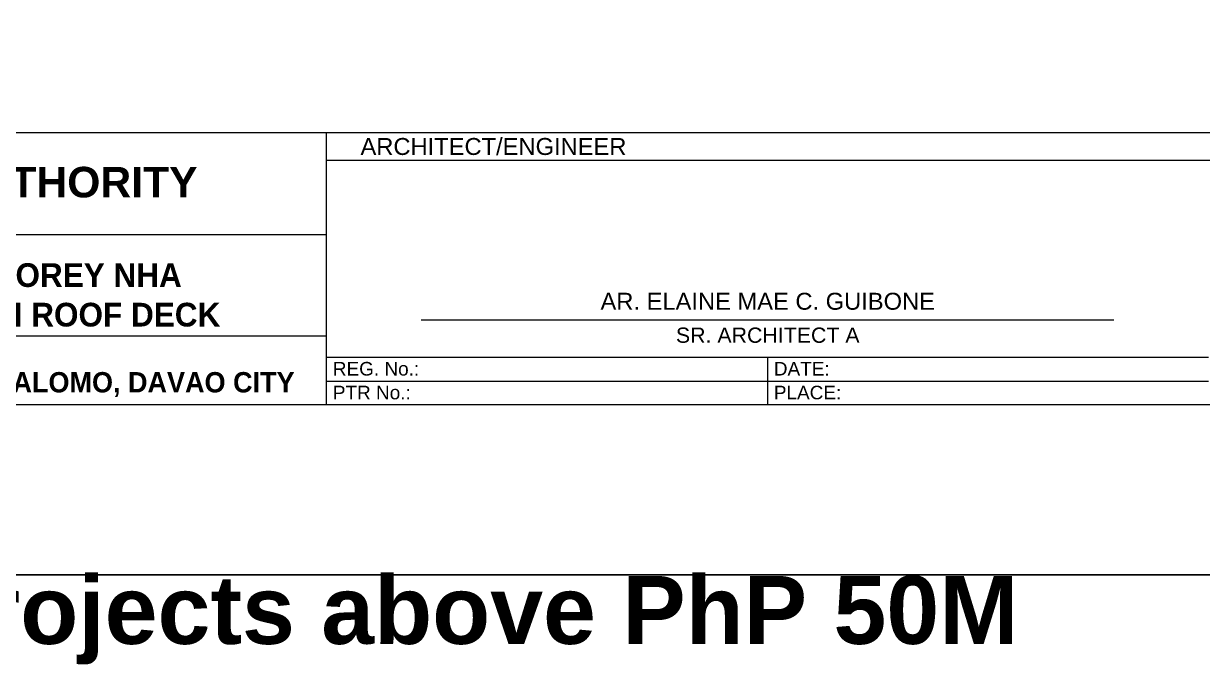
# Model space of a CAD drawing. Header units: metres. Extents: x -12400 to 1, y 0 to 106422.
# Drawn here: x -12306.41 to -12289.04, y 106363.22 to 106372.67 of the extents above; entities that cross this region are included whole.
import ezdxf
from ezdxf.enums import TextEntityAlignment as Align

# ---------------------------------------------------------------- set-up
doc = ezdxf.new("R2010")
doc.units = ezdxf.units.M
for name, color, linetype, lineweight in [('G', 3, 'Continuous', 20), ('R', 1, 'Continuous', 9), ('TBLOCK-BORDER-INSIDE', 247, 'Continuous', 0), ('TBLOCK-BORDER-OUTSIDE', 240, 'Continuous', 0), ('TBLOCK-BORDER-TLINE', 40, 'Continuous', 0), ('Y', 2, 'Continuous', 13)]:
    doc.layers.add(name, color=color, linetype=linetype, lineweight=lineweight)
doc.styles.add('arial baltic', font='arial.ttf')
doc.styles.add('arialBOLD', font='arialbd.ttf', dxfattribs={"height": 0.2})

# ---------------------------------------------------------------- blocks, each defined once
blk = doc.blocks.new('A$Ceba0e023')
at = {"layer": 'DEFPOINTS'}
for p, q in [((0, 50.934), (76.2, 50.934)), ((76.2, 0), (0, 0))]:
    blk.add_line(p, q, dxfattribs=at)
at = {"layer": 'TBLOCK-BORDER-INSIDE'}
blk.add_line((73.693, 6.517), (4.011, 6.517), dxfattribs=at)
blk.add_line((73.693, 6.517), (4.011, 6.517), dxfattribs=at)
at = {"layer": 'TBLOCK-BORDER-INSIDE', "ltscale": 0.35}
blk.add_line((22.111, 2.507), (22.111, 6.517), dxfattribs=at)
at = {"layer": 'TBLOCK-BORDER-OUTSIDE'}
blk.add_line((73.693, 2.507), (4.011, 2.507), dxfattribs=at)
blk.add_lwpolyline([(73.693, 2.507), (4.011, 2.507), (4.011, 48.427), (73.693, 48.427)], close=True, dxfattribs=at)
at = {"layer": 'TBLOCK-BORDER-TLINE'}
for p, q in [((22.111, 6.116), (73.693, 6.116)), ((8.111, 5.017), (22.111, 5.017)), ((23.505, 3.76), (33.716, 3.76)), ((22.111, 3.208), (35.111, 3.208)), ((28.611, 3.208), (28.611, 2.507)), ((22.111, 2.858), (35.111, 2.858))]:
    blk.add_line(p, q, dxfattribs=at)
blk.add_lwpolyline([(22.111, 3.517), (8.111, 3.517)], dxfattribs=at)
at = {"layer": 'DEFPOINTS', "style": 'arialBOLD'}
blk.add_text('TB 01B (NHA) For projects above PhP 50M', height=1.00263, dxfattribs=at).set_placement((3.98, -1.02))
at = {"layer": 'G', "style": 'arialBOLD'}
for s, insert, char_height, width, attachment_point in [('NATIONAL HOUSING AUTHORITY', (15.111, 6.016), 0.45, 13.04669, 2), ('{\\W0.95;CONSTRUCTION OF FIVE (5)- STOREY NHA \\PREGION XI OFFICE BUILDING WITH ROOF DECK}', (15.126, 4.126), 0.35, 11.61666, 5), ('{\\W0.95;MADAYAW RESIDENCES, BANGKAL, BRGY. TALOMO, DAVAO CITY}', (15.126, 2.806), 0.3, 13.25129, 5)]:
    blk.add_mtext(s, dxfattribs=dict(at, insert=insert, char_height=char_height, width=width, attachment_point=attachment_point))
at = {"layer": 'R', "style": 'arial baltic'}
for s, height, p in [('AR. ELAINE MAE C. GUIBONE', 0.25, (28.613, 4.034)), ('SR. ARCHITECT A', 0.225, (28.613, 3.534))]:
    blk.add_text(s, height=height, dxfattribs=at).set_placement(p, align=Align.MIDDLE_CENTER)
for s, p in [('REG. No.:', (22.203, 2.879)), ('DATE:', (28.703, 2.879)), ('PTR No.:', (22.203, 2.528)), ('PLACE:', (28.703, 2.528))]:
    blk.add_text(s, height=0.2, dxfattribs=at).set_placement(p, align=Align.BOTTOM_LEFT)
at = {"layer": 'Y', "style": 'arial baltic'}
blk.add_text('ARCHITECT/ENGINEER', height=0.25, dxfattribs=at).set_placement((22.611, 6.317), align=Align.MIDDLE_LEFT)

msp = doc.modelspace()

# ---------------------------------------------------------------- block references
at = {"xscale": 0.999738737056323, "yscale": 0.999738737056323, "zscale": 0.999738737056323}
for p in [(-12324.0465, 106364.54482), (-12324.0465, 106313.62444)]:
    msp.add_blockref('A$Ceba0e023', p, dxfattribs=at)

doc.saveas('drawing.dxf')
